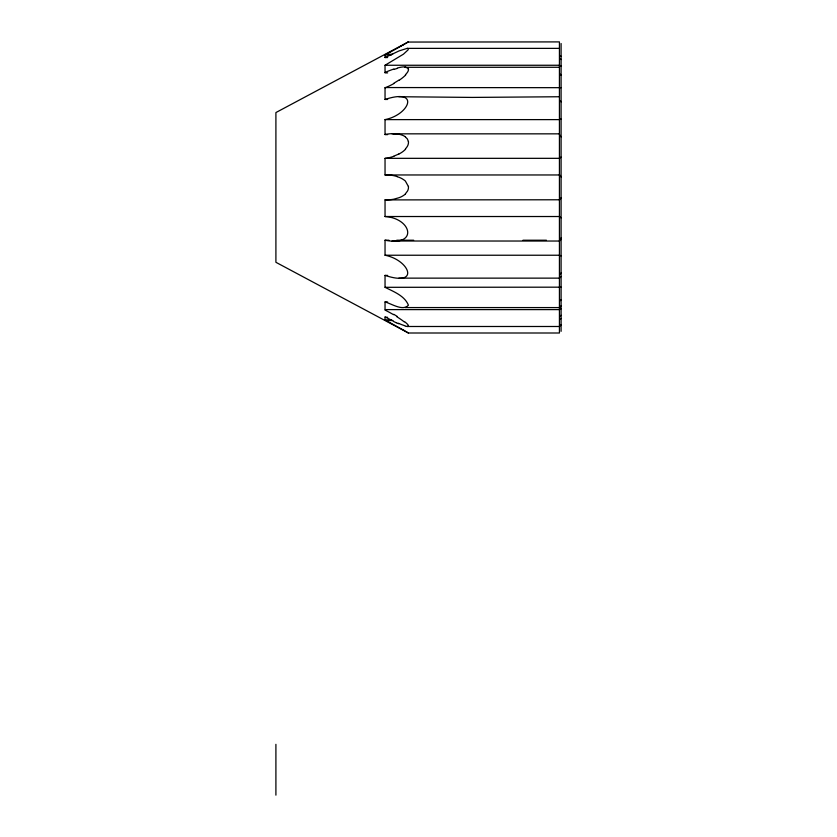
<?xml version="1.0" encoding="UTF-8"?>
<svg xmlns="http://www.w3.org/2000/svg" width="837" height="837" viewBox="0 0 837 837"><rect width="100%" height="100%" fill="white"/><g stroke="black" fill="none" stroke-linecap="round" stroke-linejoin="round"><path stroke-width="1.26" d="M561.093 273.019L560.382 274.065M561.093 299.646L560.382 300.661M561.093 238.001L560.382 238.995M561.093 315.298L560.382 316.177M561.093 198.034L559.534 199.781L385.041 199.897L385.041 216.521C412.222 218.394 418.144 246.81 385.041 240.229L385.041 255.233C409.753 260.192 420.289 287.039 385.041 275.404L385.041 287.311C393.526 291.611 404.658 295.733 408.425 305.191C402.879 311.5 391.685 303.726 385.041 301.958L385.041 309.606L559.43 309.606L561.093 308.748M405.39 149.059L407.18 146.653A7.156 5.901 -62 0 0 408.435 141.453M405.39 74.828L407.18 72.704A7.156 3.662 -35.5 0 0 408.435 69.042M405.401 193.807L407.42 191.192A7.041 6.089 89.8 0 0 408.425 186.389M559.43 199.907L561.093 198.243M561.093 239.372L559.43 241.035L392.061 241.014M561.093 276.472L559.43 278.135L398.872 278.135M561.093 305.923L559.43 307.587L405.035 307.566M561.093 324.829L559.43 326.493L407.368 326.493M560.382 319.085L561.093 318.437M560.999 157.126L559.43 158.329L385.041 158.329L385.041 174.964A52.48 46.119 -81.9 0 1 393.756 175.655L397.156 176.502M398.862 80.164L393.777 83.292M408.069 42.059L559.43 41.902L559.43 333L408.425 333L275.907 262.295L275.907 112.556L408.425 41.85M407.87 42.174L402.806 45.093M402.974 44.999L400.923 46.161M400.902 46.181L398.956 47.28M398.558 47.5L390.314 52.072M390.324 52.061L385.041 54.918L385.041 57.544L387.636 57.544M398.862 153.966L393.777 156.205M385.041 57.544L399.04 50.921L407.148 48.368L559.43 48.368M387.636 72.892L385.041 72.892L385.041 65.255L403.434 54.185L408.006 49.958L408.404 48.828L407.399 48.368M560.999 119.053L559.43 119.618L385.041 119.618L385.041 134.621L387.636 134.621M561.093 87.676L385.041 87.55L385.041 99.457C420.237 87.822 409.806 114.648 385.041 119.618M393.767 69.471L397.167 68.446M561.093 287.175L385.041 287.311M559.43 96.747L472.235 97.416L398.82 96.726M386.129 54.332L392.647 54.332M385.041 54.918L391.549 54.918M385.041 65.255L559.43 65.255L561.093 66.113M405.014 67.295L559.43 67.274M385.041 99.457L387.636 99.457M559.43 133.847L392.03 133.836M385.041 174.964L559.43 174.964L561.093 176.617M385.041 216.521L559.43 216.521L561.093 217.819M385.041 240.229L388.943 240.229M396.748 240.229L413.666 240.229M522.989 240.229L546.415 240.229M385.041 255.233L559.43 255.233L561.093 255.85M385.041 275.404L387.636 275.404M385.041 301.958L387.636 301.958M387.636 317.307L385.041 317.307L385.041 319.943L403.884 330.374M385.041 319.943L391.549 319.943M386.129 320.529L392.647 320.529M393.767 133.826L397.167 134.046A25.34 20.894 -60.3 0 1 405.422 136.766M407.117 326.482L405.296 326.158M405.349 67.316L407.389 67.891L408.351 69.084M396.257 322.737L393.725 321.575M403.716 330.28L408.404 333M393.767 314.325L397.188 316.407M405.349 136.881L407.389 138.984L408.351 141.484M405.056 321.952L407.431 324.17A7.92 2.124 31.4 0 1 408.017 324.913L408.362 325.562M560.382 55.776L561.093 56.424M559.43 174.964L561.093 176.816M560.382 58.684L561.093 59.553M559.43 134.621L559.859 135.175M560.382 135.866L561.093 136.85M560.382 74.19L561.093 75.204M560.382 100.785L561.093 101.842M408.351 186.4L405.349 181.001A25.34 22.065 -88.7 0 0 397.115 176.712M561.093 43.524L561.093 331.337M275.907 744.334L275.907 795.14M393.432 321.063A52.511 10.138 28.7 0 1 385.02 316.899M398.705 323.741A37.194 8.38 29.3 0 1 396.215 322.663M404.846 325.729A24.221 5.66 29.5 0 1 398.422 323.281M408.466 325.614A7.23 1.915 31.2 0 1 407.044 326.42M396.864 316.773A25.717 7.219 30.8 0 1 404.386 321.973M385.02 310.067A52.344 17.567 30.1 0 1 393.547 314.681M385.041 199.844A52.49 46.108 80.1 0 0 393.777 199.206L398.862 197.762A23.907 20.967 85.3 0 0 405.506 193.975M393.808 156.331A52.511 45.198 -67.7 0 1 385.041 158.413M405.547 149.268A23.907 20.234 -64 0 1 398.883 154.029M385.041 134.443A52.501 42.781 -54.6 0 1 393.798 133.658M393.871 83.585A52.511 30.613 -35.4 0 1 385.041 87.854M405.715 74.985A23.907 13.078 -34.9 0 1 398.977 80.373M397.272 68.09A25.34 12.733 -34.7 0 1 405.683 66.876M385.051 72.474A52.49 24.263 -32.2 0 1 393.903 69.011"/></g></svg>
